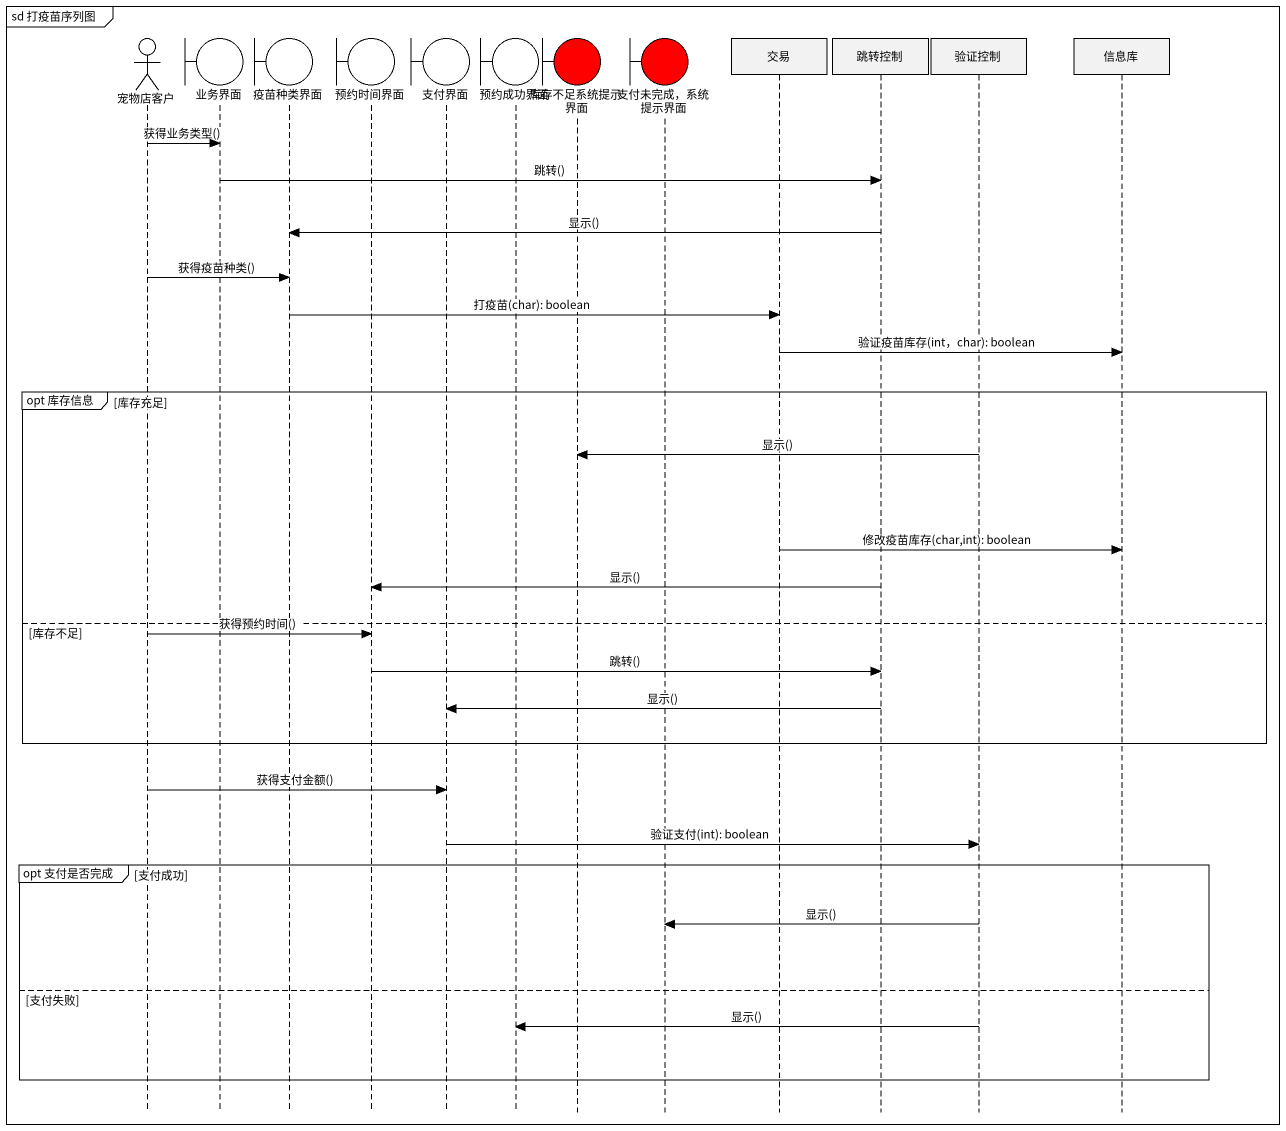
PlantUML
@startuml
mainframe sd 打疫苗序列图
hide footbox
actor 宠物店客户
boundary 业务界面
boundary 疫苗种类界面
boundary 预约时间界面
boundary 支付界面
boundary 预约成功界面
boundary 库存不足系统提示界面 #FF0000
boundary "支付未完成，系统提示界面" as 支付未完成_系统提示界面 #FF0000
participant 交易
participant 跳转控制
participant 验证控制
participant 信息库

宠物店客户 -> 业务界面 : 获得业务类型()
业务界面 -> 跳转控制 : 跳转()
跳转控制 -> 疫苗种类界面 : 显示()
宠物店客户 -> 疫苗种类界面 : 获得疫苗种类()
疫苗种类界面 -> 交易 : 打疫苗(char): boolean
交易 -> 信息库 : 验证疫苗库存(int，char): boolean
group opt 库存信息 [库存充足]
  验证控制 -> 库存不足系统提示界面 : 显示()
  交易 -> 信息库 : 修改疫苗库存(char,int): boolean
  跳转控制 -> 预约时间界面 : 显示()
else 库存不足
  宠物店客户 -> 预约时间界面 : 获得预约时间()
  预约时间界面 -> 跳转控制 : 跳转()
  跳转控制 -> 支付界面 : 显示()
end
宠物店客户 -> 支付界面 : 获得支付金额()
支付界面 -> 验证控制 : 验证支付(int): boolean
group opt 支付是否完成 [支付成功]
  验证控制 -> 支付未完成_系统提示界面 : 显示()
else 支付失败
  验证控制 -> 预约成功界面 : 显示()
end
@enduml
